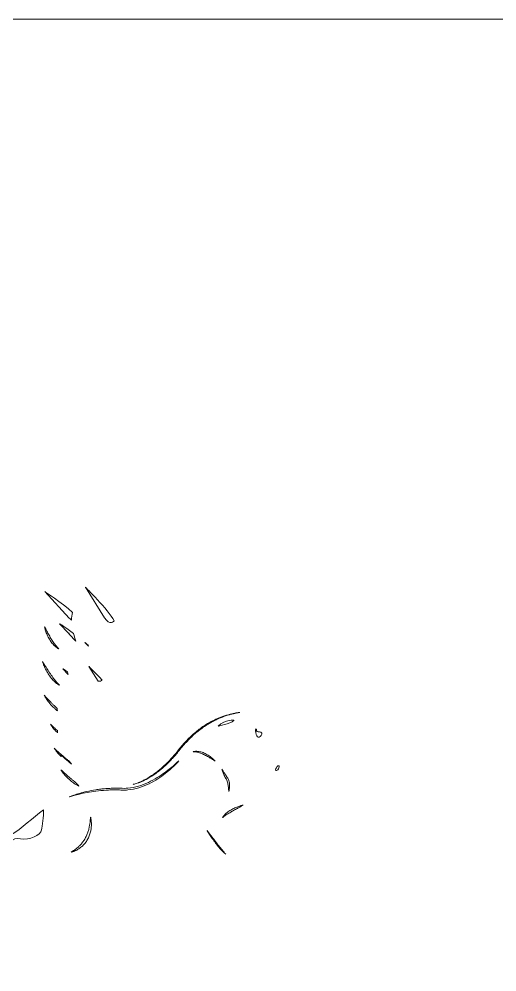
# Model space of a CAD drawing. Extents: x -2 to 9008, y -1000 to 0.
# Drawn here: x 1392.6 to 1642.9, y -499.2 to 0 of the extents above; entities that cross this region are included whole.
import ezdxf

# ---------------------------------------------------------------- set-up
doc = ezdxf.new("R2010")
doc.units = 0
doc.header["$MEASUREMENT"] = 0
doc.layers.add('Layer 1', color=7, linetype='Continuous')

# ---------------------------------------------------------------- blocks, each defined once
blk = doc.blocks.new('block 7')
at = {"layer": 'Layer 1', "lineweight": 0}
for points, knots in [([(1144.958164345699, 0), (1144.958164345699, 0), (1144.958164345699, -387.6699829101508), (1144.958164345699, -387.6699829101508), (1144.958164345699, -387.6699829101508), (1144.958164345699, -389.8999633789008), (1144.958164345699, -389.8999633789008), (1144.958164345699, -389.8999633789008), (1144.958164345699, -402.5799560546802), (1144.958164345699, -402.5799560546802), (1144.958164345699, -402.5799560546802), (1144.958164345699, -409.5499877929597), (1144.958164345699, -409.5499877929597), (1144.958164345699, -409.5499877929597), (1144.958164345699, -416.5599975585901), (1144.958164345699, -416.5599975585901), (1144.958164345699, -416.5599975585901), (1144.958164345699, -422.5199584960901), (1144.958164345699, -422.5199584960901), (1144.958164345699, -422.5199584960901), (1144.958164345699, -455.4899902343695), (1144.958164345699, -455.4899902343695), (1144.958164345699, -455.4899902343695), (1144.958164345699, -470.3200073242097), (1144.958164345699, -470.3200073242097), (1144.958164345699, -470.3200073242097), (1144.958164345699, -475.2000122070312), (1144.958164345699, -475.2000122070312), (1144.678196083978, -475.5700073242097), (1144.208164345699, -475.8800048828107), (1143.438205849608, -475.8800048828107), (1142.388157021478, -475.8800048828107), (1143.608188759757, -476.4500122070312), (1144.958164345699, -476.6699829101508), (1144.958164345699, -476.6699829101508), (1144.958164345699, -485.1599731445312), (1144.958164345699, -485.1599731445312), (1144.958164345699, -485.1599731445312), (1144.958164345699, -492.2399902343695), (1144.958164345699, -492.2399902343695), (1144.958164345699, -492.2399902343695), (1144.958164345699, -500.3099975585901), (1144.958164345699, -500.3099975585901), (1144.958164345699, -500.3099975585901), (1144.958164345699, -518.7000122070312), (1144.958164345699, -518.7000122070312), (1144.958164345699, -518.7000122070312), (1144.958164345699, -531.8200073242097), (1144.958164345699, -531.8200073242097), (1144.958164345699, -531.8200073242097), (1144.958164345699, -558.9099731445312), (1144.958164345699, -558.9099731445312), (1144.958164345699, -558.9099731445312), (1144.958164345699, -597.9199829101508), (1144.958164345699, -597.9199829101508), (1144.958164345699, -597.9199829101508), (1144.958164345699, -624.2699584960901), (1144.958164345699, -624.2699584960901), (1144.958164345699, -624.2699584960901), (1144.958164345699, -625.8499755859302), (1144.958164345699, -625.8499755859302), (1144.958164345699, -625.8499755859302), (1144.958164345699, -634.75), (1144.958164345699, -634.75), (1144.958164345699, -634.75), (1144.958164345699, -703.4099731445312), (1144.958164345699, -703.4099731445312), (1144.958164345699, -703.4099731445312), (1144.958164345699, -1000), (1144.958164345699, -1000), (1144.958164345699, -1000), (2144.9581643457, -1000), (2144.9581643457, -1000), (2144.9581643457, -1000), (2144.9581643457, -576.6799926757812), (2144.9581643457, -576.6799926757812), (2144.9581643457, -576.6799926757812), (2144.9581643457, 0), (2144.9581643457, 0), (2144.9581643457, 0), (1144.958164345699, 0), (1144.958164345699, 0)], [0, 0, 0, 0, 1, 1, 1, 2, 2, 2, 3, 3, 3, 4, 4, 4, 5, 5, 5, 6, 6, 6, 7, 7, 7, 8, 8, 8, 9, 9, 9, 10, 10, 10, 11, 11, 11, 12, 12, 12, 13, 13, 13, 14, 14, 14, 15, 15, 15, 16, 16, 16, 17, 17, 17, 18, 18, 18, 19, 19, 19, 20, 20, 20, 21, 21, 21, 22, 22, 22, 23, 23, 23, 24, 24, 24, 25, 25, 25, 26, 26, 26, 27, 27, 27, 27]), ([(1427.368137490228, -297.6799926757812), (1427.368137490228, -297.6799926757812), (1439.218174111327, -309.2099609375), (1442.488193642577, -315.3299560546802), (1442.488193642577, -315.3299560546802), (1440.148166787108, -317.9899902343695), (1437.378147255858, -313.6599731445312), (1437.378147255858, -313.6599731445312), (1427.368137490228, -297.6799926757812), (1427.368137490228, -297.6799926757812)], [0, 0, 0, 0, 1, 1, 1, 2, 2, 2, 3, 3, 3, 3]), ([(1420.148166787108, -314.8900146484302), (1419.758152138667, -314.6099853515607), (1419.348178994138, -314.25), (1418.908176552728, -313.7799682617097), (1418.908176552728, -313.7799682617097), (1406.118137490228, -299.9400024414008), (1406.118137490228, -299.9400024414008), (1406.118137490228, -299.9400024414008), (1414.838169228518, -305.7199707031195), (1420.598178994138, -310.8099975585901), (1420.268161904298, -312.1799926757812), (1420.138157021478, -313.5299682617097), (1420.148166787108, -314.8900146484302)], [0, 0, 0, 0, 1, 1, 1, 2, 2, 2, 3, 3, 3, 4, 4, 4, 4]), ([(1411.388157021478, -327.5499877929597), (1411.628147255858, -327.8299560546802), (1411.838169228518, -328.1199951171802), (1412.038181435548, -328.3699951171802), (1412.258152138667, -328.6099853515607), (1412.448154580077, -328.8399658203107), (1412.618137490228, -329.0499877929597), (1412.778171669917, -329.2600097656195), (1412.958164345699, -329.3999633789008), (1413.098178994138, -329.5399780273401), (1413.368137490228, -329.8099975585901), (1413.518161904298, -329.97998046875), (1413.518161904298, -329.97998046875), (1413.518161904298, -329.97998046875), (1413.318149697268, -329.8800048828107), (1412.988193642577, -329.6799926757812), (1412.818149697268, -329.5799560546802), (1412.598178994138, -329.4699707031195), (1412.388157021478, -329.2999877929597), (1412.168186318358, -329.1400146484302), (1411.918186318358, -328.9599609375), (1411.658176552728, -328.7399902343695), (1411.158176552728, -328.2999877929597), (1410.598178994138, -327.7399902343695), (1410.068149697268, -327.0899658203107), (1409.808139931638, -326.7600097656195), (1409.538181435548, -326.4199829101508), (1409.278171669917, -326.0599975585901), (1409.048191201167, -325.6900024414008), (1408.788181435548, -325.3200073242097), (1408.558139931638, -324.9400024414008), (1408.108188759768, -324.1699829101508), (1407.688144814449, -323.3900146484302), (1407.348178994138, -322.6199951171802), (1407.008152138667, -321.8599853515607), (1406.738193642577, -321.1300048828107), (1406.528171669917, -320.5), (1406.318149697268, -319.8699951171802), (1406.188144814449, -319.3299560546802), (1406.088169228518, -318.9500122070312), (1405.998142373048, -318.5799560546802), (1405.968174111327, -318.3499755859302), (1405.968174111327, -318.3499755859302), (1405.968174111327, -318.3499755859302), (1406.378147255858, -319.1300048828107), (1407.008152138667, -320.2999877929597), (1407.318149697268, -320.8699951171802), (1407.688144814449, -321.5399780273401), (1408.078159462888, -322.2600097656195), (1408.278171669917, -322.6199951171802), (1408.478183876949, -322.97998046875), (1408.688144814449, -323.3499755859302), (1408.888157021478, -323.72998046875), (1409.128147255858, -324.0999755859302), (1409.348178994138, -324.4699707031195), (1409.778171669917, -325.2199707031195), (1410.258152138667, -325.9299926757812), (1410.708164345699, -326.5999755859302), (1410.948154580077, -326.9299926757812), (1411.178135048827, -327.25), (1411.388157021478, -327.5499877929597)], [0, 0, 0, 0, 1, 1, 1, 2, 2, 2, 3, 3, 3, 4, 4, 4, 5, 5, 5, 6, 6, 6, 7, 7, 7, 8, 8, 8, 9, 9, 9, 10, 10, 10, 11, 11, 11, 12, 12, 12, 13, 13, 13, 14, 14, 14, 15, 15, 15, 16, 16, 16, 17, 17, 17, 18, 18, 18, 19, 19, 19, 20, 20, 20, 20]), ([(1413.888157021478, -316.75), (1413.888157021478, -316.75), (1417.278171669917, -318.9899902343695), (1421.218174111327, -321.9199829101508), (1421.558139931638, -323.22998046875), (1421.948154580077, -324.5499877929597), (1422.348178994138, -325.8999633789008), (1422.348178994138, -325.8999633789008), (1418.908176552728, -322.1799926757812), (1418.908176552728, -322.1799926757812), (1418.848178994138, -322.0199584960901), (1418.798191201167, -321.8599853515607), (1418.748142373048, -321.7000122070312), (1418.708164345699, -321.7600097656195), (1418.678135048827, -321.8299560546802), (1418.648166787108, -321.8999633789008), (1418.648166787108, -321.8999633789008), (1413.888157021478, -316.75), (1413.888157021478, -316.75)], [0, 0, 0, 0, 1, 1, 1, 2, 2, 2, 3, 3, 3, 4, 4, 4, 5, 5, 5, 6, 6, 6, 6]), ([(1428.528171669917, -327.7600097656195), (1428.608188759768, -327.8699951171802), (1428.678135048827, -327.9699707031195), (1428.748142373048, -328.0700073242097), (1428.958164345699, -328.3800048828107), (1429.078159462888, -328.5799560546802), (1429.078159462888, -328.5799560546802), (1429.078159462888, -328.5799560546802), (1428.908176552728, -328.4400024414008), (1428.608188759768, -328.1900024414008), (1428.468174111327, -328.0499877929597), (1428.268161904298, -327.9099731445312), (1428.098178994138, -327.7000122070312), (1427.908176552728, -327.5), (1427.698154580077, -327.2799682617097), (1427.478183876949, -327.0199584960901), (1427.368137490228, -326.8699951171802), (1427.248142373048, -326.7199707031195), (1427.138157021478, -326.5499877929597), (1427.618137490228, -326.9599609375), (1428.078159462888, -327.3599853515607), (1428.528171669917, -327.7600097656195)], [0, 0, 0, 0, 1, 1, 1, 2, 2, 2, 3, 3, 3, 4, 4, 4, 5, 5, 5, 6, 6, 6, 7, 7, 7, 7]), ([(1411.908176552728, -347.7199707031195), (1411.338169228518, -347.22998046875), (1410.708164345699, -346.6300048828107), (1410.088169228518, -345.9299926757812), (1409.478183876949, -345.22998046875), (1408.878147255858, -344.4400024414008), (1408.318149697268, -343.6199951171802), (1407.778171669917, -342.7899780273401), (1407.248142373048, -341.9599609375), (1406.828159462888, -341.1400146484302), (1406.388157021478, -340.3200073242097), (1406.018161904298, -339.5399780273401), (1405.728183876949, -338.8599853515607), (1405.438144814449, -338.1799926757812), (1405.238193642577, -337.5999755859302), (1405.088169228518, -337.1900024414008), (1404.948154580077, -336.7799682617097), (1404.888157021478, -336.5399780273401), (1404.888157021478, -336.5399780273401), (1404.888157021478, -336.5399780273401), (1405.408176552728, -337.3699951171802), (1406.198154580077, -338.6199951171802), (1406.578159462888, -339.2399902343695), (1407.038181435548, -339.9599609375), (1407.518161904298, -340.72998046875), (1407.768161904298, -341.1099853515607), (1408.028171669917, -341.5), (1408.278171669917, -341.8999633789008), (1408.528171669917, -342.3099975585901), (1408.808139931638, -342.7000122070312), (1409.078159462888, -343.0999755859302), (1409.608188759768, -343.9099731445312), (1410.188144814449, -344.6900024414008), (1410.718174111327, -345.4199829101508), (1410.998142373048, -345.7699584960901), (1411.268161904298, -346.1199951171802), (1411.518161904298, -346.4400024414008), (1411.788181435548, -346.75), (1412.038181435548, -347.0599975585901), (1412.268161904298, -347.3399658203107), (1412.518161904298, -347.5999755859302), (1412.748142373048, -347.8499755859302), (1412.938144814449, -348.0700073242097), (1413.128147255858, -348.2999877929597), (1413.328159462888, -348.4599609375), (1413.488193642577, -348.6099853515607), (1413.488193642577, -348.6099853515607), (1413.788181435548, -348.9099731445312), (1413.788181435548, -348.9099731445312), (1413.798191201167, -348.9400024414008), (1413.798191201167, -348.9699707031195), (1413.808139931638, -349), (1413.698154580077, -348.9400024414008), (1413.558139931638, -348.8599853515607), (1413.378147255858, -348.75), (1413.198154580077, -348.6400146484302), (1412.958164345699, -348.5100097656195), (1412.718174111327, -348.3299560546802), (1412.478183876949, -348.1499633789008), (1412.188144814449, -347.9500122070312), (1411.908176552728, -347.7199707031195)], [0, 0, 0, 0, 1, 1, 1, 2, 2, 2, 3, 3, 3, 4, 4, 4, 5, 5, 5, 6, 6, 6, 7, 7, 7, 8, 8, 8, 9, 9, 9, 10, 10, 10, 11, 11, 11, 12, 12, 12, 13, 13, 13, 14, 14, 14, 15, 15, 15, 16, 16, 16, 17, 17, 17, 18, 18, 18, 19, 19, 19, 20, 20, 20, 20]), ([(1436.088169228518, -346.2600097656195), (1435.698154580077, -346.6400146484302), (1435.028171669917, -347.0599975585901), (1434.078159462888, -346.9199829101508), (1434.078159462888, -346.9199829101508), (1429.178135048827, -339.1099853515607), (1429.178135048827, -339.1099853515607), (1429.178135048827, -339.1099853515607), (1432.488193642577, -342.3299560546802), (1436.088169228518, -346.2600097656195)], [0, 0, 0, 0, 1, 1, 1, 2, 2, 2, 3, 3, 3, 3]), ([(1418.428135048827, -343.3999633789008), (1418.428135048827, -343.3999633789008), (1415.578159462888, -340.3200073242097), (1415.578159462888, -340.3200073242097), (1415.688144814449, -340.3900146484302), (1416.608188759768, -341), (1417.988193642577, -341.9599609375), (1418.128147255858, -342.4299926757812), (1418.268161904298, -342.9099731445312), (1418.428135048827, -343.3999633789008)], [0, 0, 0, 0, 1, 1, 1, 2, 2, 2, 3, 3, 3, 3]), ([(1412.698154580077, -362.3599853515607), (1412.518161904298, -362.2199707031195), (1412.338169228518, -362.0799560546802), (1412.158176552728, -361.9299926757812), (1411.748142373048, -361.5999755859302), (1411.368137490228, -361.22998046875), (1410.968174111327, -360.8800048828107), (1410.208164345699, -360.1499633789008), (1409.468174111327, -359.3900146484302), (1408.828159462888, -358.6300048828107), (1408.188144814449, -357.8699951171802), (1407.628147255858, -357.1300048828107), (1407.178135048827, -356.47998046875), (1406.718174111327, -355.8299560546802), (1406.388157021478, -355.2600097656195), (1406.158176552728, -354.8599853515607), (1405.958164345699, -354.5299682617097), (1405.848178994138, -354.2999877929597), (1405.818149697268, -354.2399902343695), (1405.888157021478, -354.2999877929597), (1406.048191201167, -354.4899902343695), (1406.298191201167, -354.7600097656195), (1406.598178994138, -355.0999755859302), (1407.058139931638, -355.5700073242097), (1407.588169228518, -356.1499633789008), (1408.128147255858, -356.7199707031195), (1408.748142373048, -357.3900146484302), (1409.428135048827, -358.0799560546802), (1409.758152138667, -358.4400024414008), (1410.138157021478, -358.7799682617097), (1410.488193642577, -359.1499633789008), (1410.848178994138, -359.5), (1411.218174111327, -359.8599853515607), (1411.598178994138, -360.2099609375), (1411.948154580077, -360.5299682617097), (1412.278171669917, -360.8599853515607), (1412.628147255858, -361.1599731445312), (1412.638157021478, -361.5700073242097), (1412.668186318358, -361.9699707031195), (1412.698154580077, -362.3599853515607)], [0, 0, 0, 0, 1, 1, 1, 2, 2, 2, 3, 3, 3, 4, 4, 4, 5, 5, 5, 6, 6, 6, 7, 7, 7, 8, 8, 8, 9, 9, 9, 10, 10, 10, 11, 11, 11, 12, 12, 12, 13, 13, 13, 13]), ([(1504.078159462888, -364.0999755859302), (1503.518161904298, -364.22998046875), (1502.928135048827, -364.3999633789008), (1502.298191201167, -364.5899658203107), (1501.038181435548, -364.9699707031195), (1499.638157021478, -365.4699707031195), (1498.138157021478, -366.0799560546802), (1497.378147255858, -366.3699951171802), (1496.618137490228, -366.75), (1495.828159462888, -367.0999755859302), (1495.038181435548, -367.47998046875), (1494.248142373048, -367.9099731445312), (1493.418186318358, -368.3399658203107), (1492.628147255858, -368.8099975585901), (1491.798191201167, -369.2799682617097), (1490.968174111327, -369.7999877929597), (1490.168186318358, -370.3499755859302), (1489.318149697268, -370.8699951171802), (1488.498142373048, -371.4699707031195), (1487.698154580077, -372.0899658203107), (1486.858188759768, -372.6699829101508), (1486.058139931638, -373.3399658203107), (1485.268161904298, -374.0199584960901), (1484.438144814449, -374.6699829101508), (1483.668186318358, -375.3999633789008), (1482.908176552728, -376.1400146484302), (1482.108188759768, -376.8599853515607), (1481.358188759768, -377.6300048828107), (1480.628147255858, -378.4199829101508), (1479.898166787108, -379.2099609375), (1479.158176552728, -380), (1477.778171669917, -381.6599731445312), (1476.388157021478, -383.3299560546802), (1475.028171669917, -384.9599609375), (1474.368137490228, -385.7999877929597), (1473.628147255858, -386.5700073242097), (1472.928135048827, -387.3499755859302), (1472.578159462888, -387.72998046875), (1472.228183876949, -388.1300048828107), (1471.868137490228, -388.5), (1471.868137490228, -388.5), (1470.778171669917, -389.5899658203107), (1470.778171669917, -389.5899658203107), (1470.418186318358, -389.9400024414008), (1470.058139931638, -390.2999877929597), (1469.708164345699, -390.6499633789008), (1469.328159462888, -390.9899902343695), (1468.958164345699, -391.3200073242097), (1468.598178994138, -391.6499633789008), (1468.228183876949, -391.9699707031195), (1467.868137490228, -392.2999877929597), (1467.508152138667, -392.6099853515607), (1467.138157021478, -392.9199829101508), (1466.768161904298, -393.2099609375), (1466.408176552728, -393.5100097656195), (1466.048191201167, -393.7999877929597), (1465.688144814449, -394.0899658203107), (1465.328159462888, -394.3699951171802), (1464.968174111327, -394.6400146484302), (1464.608188759768, -394.8999633789008), (1464.248142373048, -395.1599731445312), (1463.548191201167, -395.6900024414008), (1462.838169228518, -396.1599731445312), (1462.148166787108, -396.5999755859302), (1460.788181435548, -397.4899902343695), (1459.468174111327, -398.2000122070312), (1458.288181435548, -398.7899780273401), (1457.698154580077, -399.0899658203107), (1457.128147255858, -399.3299560546802), (1456.608188759768, -399.5700073242097), (1456.068149697268, -399.7799682617097), (1455.588169228518, -399.97998046875), (1455.138157021478, -400.1400146484302), (1454.248142373048, -400.4599609375), (1453.528171669917, -400.6699829101508), (1453.038181435548, -400.7899780273401), (1452.728183876949, -400.8599853515607), (1452.508152138667, -400.9099731445312), (1452.388157021478, -400.9299926757812), (1452.508152138667, -400.8999633789008), (1452.718174111327, -400.8499755859302), (1453.028171669917, -400.7699584960901), (1453.518161904298, -400.6400146484302), (1454.228183876949, -400.3999633789008), (1455.108188759768, -400.0700073242097), (1455.558139931638, -399.8999633789008), (1456.028171669917, -399.6799926757812), (1456.558139931638, -399.4599609375), (1457.068149697268, -399.2000122070312), (1457.628147255858, -398.9500122070312), (1458.208164345699, -398.6400146484302), (1459.368137490228, -398.0199584960901), (1460.668186318358, -397.2799682617097), (1462.008152138667, -396.3699951171802), (1462.678135048827, -395.9299926757812), (1463.378147255858, -395.4500122070312), (1464.068149697268, -394.9199829101508), (1464.418186318358, -394.6499633789008), (1464.768161904298, -394.3900146484302), (1465.138157021478, -394.1199951171802), (1465.478183876949, -393.8299560546802), (1465.828159462888, -393.5399780273401), (1466.188144814449, -393.2399902343695), (1466.548191201167, -392.9400024414008), (1466.908176552728, -392.6400146484302), (1467.268161904298, -392.3399658203107), (1467.628147255858, -392.0100097656195), (1467.978183876949, -391.6900024414008), (1468.338169228518, -391.3599853515607), (1468.698154580077, -391.0299682617097), (1469.058139931638, -390.7000122070312), (1469.428135048827, -390.3599853515607), (1469.778171669917, -390.0100097656195), (1470.128147255858, -389.6499633789008), (1470.488193642577, -389.2899780273401), (1470.848178994138, -388.9400024414008), (1471.208164345699, -388.5700073242097), (1471.568149697268, -388.2099609375), (1471.918186318358, -387.8399658203107), (1472.258152138667, -387.4500122070312), (1472.608188759768, -387.0599975585901), (1473.308139931638, -386.2899780273401), (1474.028171669917, -385.5199584960901), (1474.688144814449, -384.6799926757812), (1476.048191201167, -383.0299682617097), (1477.428135048827, -381.3599853515607), (1478.808139931638, -379.6799926757812), (1479.548191201167, -378.8900146484302), (1480.298191201167, -378.0999755859302), (1481.038181435548, -377.3099975585901), (1481.798191201167, -376.5399780273401), (1482.598178994138, -375.8200073242097), (1483.368137490228, -375.0799560546802), (1484.158176552728, -374.3499755859302), (1484.998142373048, -373.6900024414008), (1485.788181435548, -373.0100097656195), (1486.598178994138, -372.3399658203107), (1487.458164345699, -371.75), (1488.268161904298, -371.1300048828107), (1489.088169228518, -370.5399780273401), (1489.948154580077, -370.0100097656195), (1490.768161904298, -369.4699707031195), (1491.608188759768, -368.9599609375), (1492.448154580077, -368.5), (1493.258152138667, -368.0299682617097), (1494.098178994138, -367.6199951171802), (1494.898166787108, -367.2000122070312), (1495.698154580077, -366.8299560546802), (1496.508152138667, -366.47998046875), (1497.268161904298, -366.1099853515607), (1498.038181435548, -365.8299560546802), (1499.548191201167, -365.2399902343695), (1500.968174111327, -364.7699584960901), (1502.248142373048, -364.4299926757812), (1502.888157021478, -364.25), (1503.488193642577, -364.0999755859302), (1504.048191201167, -363.97998046875), (1504.608188759768, -363.8499755859302), (1505.118137490228, -363.7399902343695), (1505.588169228518, -363.6599731445312), (1506.518161904298, -363.47998046875), (1507.258152138667, -363.3800048828107), (1507.758152138667, -363.3099975585901), (1507.968174111327, -363.2799682617097), (1508.138157021478, -363.2600097656195), (1508.268161904298, -363.25), (1508.138157021478, -363.2699584960901), (1507.968174111327, -363.2899780273401), (1507.758152138667, -363.3299560546802), (1507.258152138667, -363.4099731445312), (1506.528171669917, -363.5299682617097), (1505.598178994138, -363.7399902343695), (1505.138157021478, -363.8299560546802), (1504.628147255858, -363.9500122070312), (1504.078159462888, -364.0999755859302)], [0, 0, 0, 0, 1, 1, 1, 2, 2, 2, 3, 3, 3, 4, 4, 4, 5, 5, 5, 6, 6, 6, 7, 7, 7, 8, 8, 8, 9, 9, 9, 10, 10, 10, 11, 11, 11, 12, 12, 12, 13, 13, 13, 14, 14, 14, 15, 15, 15, 16, 16, 16, 17, 17, 17, 18, 18, 18, 19, 19, 19, 20, 20, 20, 21, 21, 21, 22, 22, 22, 23, 23, 23, 24, 24, 24, 25, 25, 25, 26, 26, 26, 27, 27, 27, 28, 28, 28, 29, 29, 29, 30, 30, 30, 31, 31, 31, 32, 32, 32, 33, 33, 33, 34, 34, 34, 35, 35, 35, 36, 36, 36, 37, 37, 37, 38, 38, 38, 39, 39, 39, 40, 40, 40, 41, 41, 41, 42, 42, 42, 43, 43, 43, 44, 44, 44, 45, 45, 45, 46, 46, 46, 47, 47, 47, 48, 48, 48, 49, 49, 49, 50, 50, 50, 51, 51, 51, 52, 52, 52, 53, 53, 53, 54, 54, 54, 55, 55, 55, 56, 56, 56, 57, 57, 57, 58, 58, 58, 58]), ([(1496.878147255858, -370.4400024414008), (1500.868137490228, -366.7099609375), (1505.528171669917, -367.1300048828107), (1505.138157021478, -367.4500122070312), (1502.998142373048, -369.2600097656195), (1496.878147255858, -370.4400024414008), (1496.878147255858, -370.4400024414008)], [0, 0, 0, 0, 1, 1, 1, 2, 2, 2, 2]), ([(1412.758152138667, -372.7799682617097), (1412.748142373048, -373.1599731445312), (1412.748142373048, -373.5199584960901), (1412.748142373048, -373.8699951171802), (1412.588169228518, -373.72998046875), (1412.438144814449, -373.5799560546802), (1412.288181435548, -373.4400024414008), (1411.608188759768, -372.7699584960901), (1411.008152138667, -372.1099853515607), (1410.528171669917, -371.5199584960901), (1410.048191201167, -370.9299926757812), (1409.688144814449, -370.3900146484302), (1409.448154580077, -370.0199584960901), (1409.238193642577, -369.7000122070312), (1409.128147255858, -369.47998046875), (1409.108188759768, -369.4299926757812), (1409.108188759768, -369.4299926757812), (1409.588169228518, -369.9099731445312), (1409.588169228518, -369.9099731445312), (1409.888157021478, -370.22998046875), (1410.358188759768, -370.6499633789008), (1410.908176552728, -371.1599731445312), (1411.448154580077, -371.6400146484302), (1412.078159462888, -372.1900024414008), (1412.758152138667, -372.7799682617097)], [0, 0, 0, 0, 1, 1, 1, 2, 2, 2, 3, 3, 3, 4, 4, 4, 5, 5, 5, 6, 6, 6, 7, 7, 7, 8, 8, 8, 8]), ([(1516.698154580077, -371.8299560546802), (1517.328159462888, -371.7899780273401), (1516.738193642577, -372.7999877929597), (1517.298191201167, -373.2000122070312), (1517.858188759768, -373.5999755859302), (1519.088169228518, -373.0199584960901), (1519.778171669917, -374.1300048828107), (1520.158176552728, -374.75), (1518.958164345699, -375.9500122070312), (1518.348178994138, -376.1499633789008), (1517.738193642577, -376.3499755859302), (1517.218174111327, -376.0100097656195), (1516.868137490228, -374.7699584960901), (1516.508152138667, -373.5199584960901), (1516.068149697268, -371.8699951171802), (1516.698154580077, -371.8299560546802)], [0, 0, 0, 0, 1, 1, 1, 2, 2, 2, 3, 3, 3, 4, 4, 4, 5, 5, 5, 5]), ([(1414.778171669917, -386.4699707031195), (1414.608188759768, -386.3200073242097), (1414.438144814449, -386.1599731445312), (1414.278171669917, -386), (1413.598178994138, -385.3299560546802), (1412.998142373048, -384.6699829101508), (1412.518161904298, -384.0799560546802), (1412.038181435548, -383.4899902343695), (1411.678135048827, -382.9500122070312), (1411.438144814449, -382.5799560546802), (1411.228183876949, -382.2600097656195), (1411.118137490228, -382.0399780273401), (1411.098178994138, -381.9899902343695), (1411.098178994138, -381.9899902343695), (1411.578159462888, -382.4699707031195), (1411.578159462888, -382.4699707031195), (1411.878147255858, -382.7899780273401), (1412.358188759768, -383.2099609375), (1412.898166787108, -383.7199707031195), (1413.458164345699, -384.2199707031195), (1414.118137490228, -384.7899780273401), (1414.818149697268, -385.3999633789008), (1415.538181435548, -386), (1416.298191201167, -386.6400146484302), (1417.088169228518, -387.25), (1417.478183876949, -387.5599975585901), (1417.858188759768, -387.8800048828107), (1418.258152138667, -388.1699829101508), (1418.438144814449, -388.2999877929597), (1418.608188759768, -388.4400024414008), (1418.778171669917, -388.5700073242097), (1419.218174111327, -389.1400146484302), (1419.668186318358, -389.72998046875), (1420.138157021478, -390.3699951171802), (1420.138157021478, -390.3699951171802), (1417.568149697268, -388.3800048828107), (1414.518161904298, -385.22998046875), (1414.598178994138, -385.6499633789008), (1414.688144814449, -386.0700073242097), (1414.778171669917, -386.4699707031195)], [0, 0, 0, 0, 1, 1, 1, 2, 2, 2, 3, 3, 3, 4, 4, 4, 5, 5, 5, 6, 6, 6, 7, 7, 7, 8, 8, 8, 9, 9, 9, 10, 10, 10, 11, 11, 11, 12, 12, 12, 13, 13, 13, 13]), ([(1489.808139931638, -385.4899902343695), (1489.108188759768, -385.1300048828107), (1488.378147255858, -384.8399658203107), (1487.698154580077, -384.5799560546802), (1487.348178994138, -384.4599609375), (1487.008152138667, -384.3499755859302), (1486.688144814449, -384.25), (1486.358188759768, -384.1799926757812), (1486.048191201167, -384.0999755859302), (1485.768161904298, -384.0199584960901), (1485.478183876949, -383.9899902343695), (1485.208164345699, -383.9400024414008), (1484.968174111327, -383.8999633789008), (1484.728183876949, -383.8399658203107), (1484.518161904298, -383.8699951171802), (1484.338169228518, -383.8499755859302), (1483.988193642577, -383.8399658203107), (1483.788181435548, -383.8200073242097), (1483.788181435548, -383.8200073242097), (1483.788181435548, -383.8200073242097), (1483.978183876949, -383.7699584960901), (1484.328159462888, -383.7000122070312), (1484.508152138667, -383.6799926757812), (1484.728183876949, -383.6099853515607), (1484.968174111327, -383.6199951171802), (1485.218174111327, -383.5999755859302), (1485.508152138667, -383.5899658203107), (1485.818149697268, -383.5899658203107), (1486.118137490228, -383.6199951171802), (1486.458164345699, -383.6499633789008), (1486.808139931638, -383.7000122070312), (1487.158176552728, -383.7600097656195), (1487.518161904298, -383.8499755859302), (1487.898166787108, -383.9400024414008), (1488.258152138667, -384.0599975585901), (1488.648166787108, -384.1699829101508), (1489.028171669917, -384.3200073242097), (1489.388157021478, -384.47998046875), (1489.778171669917, -384.6199951171802), (1490.148166787108, -384.8099975585901), (1490.878147255858, -385.1799926757812), (1491.588169228518, -385.5799560546802), (1492.218174111327, -386.0199584960901), (1492.848178994138, -386.4400024414008), (1493.408176552728, -386.8800048828107), (1493.868137490228, -387.2799682617097), (1494.328159462888, -387.6799926757812), (1494.688144814449, -388.0399780273401), (1494.928135048827, -388.2899780273401), (1495.178135048827, -388.5499877929597), (1495.308139931638, -388.7099609375), (1495.308139931638, -388.7099609375), (1495.308139931638, -388.7099609375), (1495.138157021478, -388.5999755859302), (1494.838169228518, -388.4099731445312), (1494.548191201167, -388.2099609375), (1494.118137490228, -387.9500122070312), (1493.608188759768, -387.6300048828107), (1493.098178994138, -387.3200073242097), (1492.508152138667, -386.9500122070312), (1491.858188759768, -386.5799560546802), (1491.218174111327, -386.2099609375), (1490.518161904298, -385.8299560546802), (1489.808139931638, -385.4899902343695)], [0, 0, 0, 0, 1, 1, 1, 2, 2, 2, 3, 3, 3, 4, 4, 4, 5, 5, 5, 6, 6, 6, 7, 7, 7, 8, 8, 8, 9, 9, 9, 10, 10, 10, 11, 11, 11, 12, 12, 12, 13, 13, 13, 14, 14, 14, 15, 15, 15, 16, 16, 16, 17, 17, 17, 18, 18, 18, 19, 19, 19, 20, 20, 20, 21, 21, 21, 21]), ([(1428.168186318358, -404.6599731445312), (1429.598178994138, -404.3399658203107), (1431.168186318358, -404.0399780273401), (1432.828159462888, -403.7699584960901), (1433.658176552728, -403.6300048828107), (1434.518161904298, -403.5399780273401), (1435.398166787108, -403.4099731445312), (1436.268161904298, -403.2899780273401), (1437.178135048827, -403.2399902343695), (1438.088169228518, -403.1400146484302), (1439.008152138667, -403.0899658203107), (1439.938144814449, -403.0399780273401), (1440.888157021478, -402.97998046875), (1441.838169228518, -402.9699707031195), (1442.798191201167, -402.9500122070312), (1443.768161904298, -402.9299926757812), (1444.728183876949, -402.9599609375), (1445.698154580077, -402.97998046875), (1446.678135048827, -403), (1446.678135048827, -403), (1448.108188759768, -403.0199584960901), (1448.108188759768, -403.0199584960901), (1448.578159462888, -402.9899902343695), (1449.058139931638, -402.9699707031195), (1449.538181435548, -402.9400024414008), (1453.358188759768, -402.6599731445312), (1457.078159462888, -401.4299926757812), (1460.348178994138, -399.8800048828107), (1463.618137490228, -398.3299560546802), (1466.518161904298, -396.5299682617097), (1468.868137490228, -394.8099975585901), (1471.228183876949, -393.0999755859302), (1473.108188759768, -391.5499877929597), (1474.378147255858, -390.4099731445312), (1475.488193642577, -389.4199829101508), (1476.158176552728, -388.7699584960901), (1476.308139931638, -388.6199951171802), (1476.178135048827, -388.7799682617097), (1475.568149697268, -389.4899902343695), (1474.508152138667, -390.5499877929597), (1473.288181435548, -391.7399902343695), (1471.518161904298, -393.4400024414008), (1469.188144814449, -395.2399902343695), (1466.868137490228, -397.0299682617097), (1464.028171669917, -399.0100097656195), (1460.698154580077, -400.6199951171802), (1457.388157021478, -402.2399902343695), (1453.588169228518, -403.5399780273401), (1449.608188759768, -403.8800048828107), (1449.118137490228, -403.9199829101508), (1448.618137490228, -403.9199829101508), (1448.118137490228, -403.9500122070312), (1447.628147255858, -403.9500122070312), (1447.128147255858, -403.9299926757812), (1446.628147255858, -403.9199829101508), (1445.668186318358, -403.8800048828107), (1444.698154580077, -403.8499755859302), (1443.738193642577, -403.8200073242097), (1442.788181435548, -403.8200073242097), (1441.848178994138, -403.8299560546802), (1440.918186318358, -403.8299560546802), (1439.978183876949, -403.8800048828107), (1439.058139931638, -403.9199829101508), (1438.148166787108, -403.9599609375), (1436.338169228518, -404.0999755859302), (1434.578159462888, -404.25), (1432.928135048827, -404.4599609375), (1431.268161904298, -404.6699829101508), (1429.708164345699, -404.9099731445312), (1428.278171669917, -405.1900024414008), (1426.848178994138, -405.4599609375), (1425.538181435548, -405.72998046875), (1424.378147255858, -406), (1423.218174111327, -406.2600097656195), (1422.218174111327, -406.5299682617097), (1421.398166787108, -406.7600097656195), (1419.758152138667, -407.2099609375), (1418.838169228518, -407.5299682617097), (1418.838169228518, -407.5299682617097), (1418.838169228518, -407.5299682617097), (1419.728183876949, -407.1400146484302), (1421.348178994138, -406.5799560546802), (1422.968174111327, -406.0399780273401), (1425.298191201167, -405.2999877929597), (1428.168186318358, -404.6599731445312)], [0, 0, 0, 0, 1, 1, 1, 2, 2, 2, 3, 3, 3, 4, 4, 4, 5, 5, 5, 6, 6, 6, 7, 7, 7, 8, 8, 8, 9, 9, 9, 10, 10, 10, 11, 11, 11, 12, 12, 12, 13, 13, 13, 14, 14, 14, 15, 15, 15, 16, 16, 16, 17, 17, 17, 18, 18, 18, 19, 19, 19, 20, 20, 20, 21, 21, 21, 22, 22, 22, 23, 23, 23, 24, 24, 24, 25, 25, 25, 26, 26, 26, 27, 27, 27, 28, 28, 28, 28]), ([(1420.128147255858, -398.2199707031195), (1420.488193642577, -398.5100097656195), (1420.838169228518, -398.8099975585901), (1421.188144814449, -399.0999755859302), (1421.548191201167, -399.3800048828107), (1421.898166787108, -399.6499633789008), (1422.228183876949, -399.9199829101508), (1422.238193642577, -399.9299926757812), (1422.248142373048, -399.9299926757812), (1422.248142373048, -399.9400024414008), (1422.818149697268, -400.5799560546802), (1423.408176552728, -401.2099609375), (1424.018161904298, -401.8399658203107), (1423.968174111327, -401.8200073242097), (1423.918186318358, -401.7999877929597), (1423.868137490228, -401.7799682617097), (1423.228183876949, -401.4699707031195), (1422.508152138667, -401.0700073242097), (1421.758152138667, -400.5799560546802), (1421.018161904298, -400.0999755859302), (1420.268161904298, -399.5199584960901), (1419.538181435548, -398.9199829101508), (1418.828159462888, -398.2999877929597), (1418.128147255858, -397.6699829101508), (1417.518161904298, -397.0299682617097), (1416.898166787108, -396.3999633789008), (1416.368137490228, -395.7799682617097), (1415.918186318358, -395.22998046875), (1415.468174111327, -394.6900024414008), (1415.138157021478, -394.2000122070312), (1414.898166787108, -393.8699951171802), (1414.658176552728, -393.5299682617097), (1414.538181435548, -393.3200073242097), (1414.538181435548, -393.3200073242097), (1414.538181435548, -393.3200073242097), (1415.248142373048, -393.9400024414008), (1416.298191201167, -394.8699951171802), (1417.348178994138, -395.7899780273401), (1418.718174111327, -397.0299682617097), (1420.128147255858, -398.2199707031195)], [0, 0, 0, 0, 1, 1, 1, 2, 2, 2, 3, 3, 3, 4, 4, 4, 5, 5, 5, 6, 6, 6, 7, 7, 7, 8, 8, 8, 9, 9, 9, 10, 10, 10, 11, 11, 11, 12, 12, 12, 13, 13, 13, 13]), ([(1502.848178994138, -402.7799682617097), (1502.748142373048, -403.9699707031195), (1502.508152138667, -404.7399902343695), (1502.508152138667, -404.7399902343695), (1502.508152138667, -404.7399902343695), (1502.428135048827, -403.9599609375), (1502.308139931638, -402.7799682617097), (1502.238193642577, -402.2000122070312), (1502.168186318358, -401.5199584960901), (1502.048191201167, -400.8200073242097), (1501.998142373048, -400.4599609375), (1501.908176552728, -400.0999755859302), (1501.828159462888, -399.75), (1501.738193642577, -399.4099731445312), (1501.618137490228, -399.0199584960901), (1501.478183876949, -398.75), (1501.438144814449, -398.6099853515607), (1501.318149697268, -398.4299926757812), (1501.218174111327, -398.2699584960901), (1501.158176552728, -398.1599731445312), (1500.998142373048, -397.9500122070312), (1500.898166787108, -397.7999877929597), (1500.678135048827, -397.4599609375), (1500.488193642577, -397.1199951171802), (1500.318149697268, -396.7899780273401), (1499.968174111327, -396.1199951171802), (1499.688144814449, -395.47998046875), (1499.478183876949, -394.9199829101508), (1499.048191201167, -393.7999877929597), (1498.898166787108, -393.0100097656195), (1498.898166787108, -393.0100097656195), (1498.898166787108, -393.0100097656195), (1499.338169228518, -393.6799926757812), (1499.958164345699, -394.6799926757812), (1500.278171669917, -395.1699829101508), (1500.638157021478, -395.75), (1501.028171669917, -396.3699951171802), (1501.228183876949, -396.6699829101508), (1501.448154580077, -396.9699707031195), (1501.658176552728, -397.2799682617097), (1501.768161904298, -397.4500122070312), (1501.858188759768, -397.5499877929597), (1502.008152138667, -397.7699584960901), (1502.108188759768, -397.9400024414008), (1502.218174111327, -398.0899658203107), (1502.318149697268, -398.3200073242097), (1502.528171669917, -398.75), (1502.618137490228, -399.1300048828107), (1502.718174111327, -399.5399780273401), (1502.808139931638, -399.9400024414008), (1502.838169228518, -400.3399658203107), (1502.878147255858, -400.7199707031195), (1502.938144814449, -401.47998046875), (1502.908176552728, -402.1799926757812), (1502.848178994138, -402.7799682617097)], [0, 0, 0, 0, 1, 1, 1, 2, 2, 2, 3, 3, 3, 4, 4, 4, 5, 5, 5, 6, 6, 6, 7, 7, 7, 8, 8, 8, 9, 9, 9, 10, 10, 10, 11, 11, 11, 12, 12, 12, 13, 13, 13, 14, 14, 14, 15, 15, 15, 16, 16, 16, 17, 17, 17, 18, 18, 18, 18]), ([(1527.128147255858, -392.5999755859302), (1527.368137490228, -392.3599853515607), (1527.568149697268, -392.0999755859302), (1527.698154580077, -391.8299560546802), (1527.738193642577, -391.75), (1527.758152138667, -391.6699829101508), (1527.768161904298, -391.5700073242097), (1528.078159462888, -391.2600097656195), (1528.408176552728, -391.1099853515607), (1528.628147255858, -391.22998046875), (1528.948154580077, -391.4099731445312), (1528.898166787108, -392.1199951171802), (1528.508152138667, -392.7999877929597), (1528.118137490228, -393.47998046875), (1527.548191201167, -393.8900146484302), (1527.228183876949, -393.7000122070312), (1526.978183876949, -393.5599975585901), (1526.948154580077, -393.1099853515607), (1527.128147255858, -392.5999755859302)], [0, 0, 0, 0, 1, 1, 1, 2, 2, 2, 3, 3, 3, 4, 4, 4, 5, 5, 5, 6, 6, 6, 6]), ([(1331.918186318358, -440.9099731445312), (1331.918186318358, -440.9099731445312), (1337.748142373048, -444.7999877929597), (1337.748142373048, -444.7999877929597), (1337.748142373048, -444.7999877929597), (1343.578159462888, -446.7399902343695), (1343.578159462888, -446.7399902343695), (1343.578159462888, -446.7399902343695), (1349.408176552728, -446.7399902343695), (1349.408176552728, -446.7399902343695), (1349.408176552728, -446.7399902343695), (1347.458164345699, -444.7999877929597), (1347.458164345699, -444.7999877929597), (1347.458164345699, -444.7999877929597), (1342.488193642577, -442.8599853515607), (1342.488193642577, -442.8599853515607), (1342.488193642577, -442.8599853515607), (1337.748142373048, -440.9099731445312), (1337.748142373048, -440.9099731445312), (1337.748142373048, -440.9099731445312), (1337.728183876949, -440.8900146484302), (1337.728183876949, -440.8900146484302), (1339.558139931638, -440.8599853515607), (1342.138157021478, -440.7899780273401), (1342.978183876949, -440.5799560546802), (1344.328159462888, -440.2699584960901), (1347.458164345699, -440.9099731445312), (1347.458164345699, -440.9099731445312), (1347.458164345699, -440.9099731445312), (1352.978183876949, -442.5399780273401), (1352.978183876949, -442.5399780273401), (1352.978183876949, -442.5399780273401), (1349.408176552728, -438.9699707031195), (1349.408176552728, -438.9699707031195), (1349.408176552728, -438.9699707031195), (1343.578159462888, -437.0299682617097), (1343.578159462888, -437.0299682617097), (1343.578159462888, -437.0299682617097), (1338.168186318358, -437.0199584960901), (1334.618137490228, -436.2099609375), (1334.618137490228, -436.2099609375), (1333.858188759768, -435.0799560546802), (1333.858188759768, -435.0799560546802), (1333.858188759768, -435.0799560546802), (1326.088169228518, -435.0100097656195), (1326.088169228518, -435.0100097656195), (1326.088169228518, -435.0100097656195), (1324.818149697268, -433.7899780273401), (1324.818149697268, -433.7899780273401), (1324.818149697268, -433.7899780273401), (1326.288181435548, -432.8699951171802), (1326.288181435548, -432.8699951171802), (1326.288181435548, -432.8699951171802), (1337.558139931638, -427.22998046875), (1337.558139931638, -427.22998046875), (1337.558139931638, -427.22998046875), (1340.338169228518, -427.22998046875), (1340.338169228518, -427.22998046875), (1340.338169228518, -427.22998046875), (1349.408176552728, -429.25), (1349.408176552728, -429.25), (1349.408176552728, -429.25), (1357.178135048827, -431.1900024414008), (1357.178135048827, -431.1900024414008), (1357.178135048827, -431.1900024414008), (1364.318149697268, -426.5700073242097), (1364.318149697268, -426.5700073242097), (1364.318149697268, -426.5700073242097), (1365.658176552728, -427.4699707031195), (1365.658176552728, -427.4699707031195), (1365.658176552728, -427.4699707031195), (1371.718174111327, -435.2399902343695), (1371.718174111327, -435.2399902343695), (1371.718174111327, -435.2399902343695), (1379.258152138667, -441.0700073242097), (1381.208164345699, -441.0700073242097), (1383.148166787108, -441.0700073242097), (1384.088169228518, -439.1300048828107), (1383.608188759768, -439.1300048828107), (1383.148166787108, -439.1300048828107), (1375.378147255858, -433.2999877929597), (1375.378147255858, -433.2999877929597), (1375.378147255858, -433.2999877929597), (1373.838169228518, -430.3900146484302), (1373.838169228518, -430.3900146484302), (1377.598178994138, -431.22998046875), (1382.348178994138, -430.8900146484302), (1388.158176552728, -427.5499877929597), (1394.238193642577, -424.0599975585901), (1399.788181435548, -418.2000122070312), (1405.498142373048, -414.2600097656195), (1405.508152138667, -417.7399902343695), (1404.718174111327, -422.8499755859302), (1404.418186318358, -424.7000122070312), (1403.938144814449, -427.6099853515607), (1398.108188759768, -430.2699584960901), (1393.418186318358, -429.4899902343695), (1388.728183876949, -428.7099609375), (1387.458164345699, -431.3200073242097), (1387.128147255858, -435.4400024414008), (1386.798191201167, -439.5599975585901), (1383.948154580077, -449.1699829101508), (1382.978183876949, -452.5199584960901), (1382.018161904298, -455.8599853515607), (1383.518161904298, -457.5399780273401), (1384.138157021478, -458.0299682617097), (1384.768161904298, -458.5199584960901), (1385.748142373048, -460.0799560546802), (1384.478183876949, -461.1499633789008), (1384.148166787108, -461.4299926757812), (1383.798191201167, -461.8200073242097), (1383.478183876949, -462.2799682617097), (1383.308139931638, -461.8699951171802), (1383.138157021478, -461.4599609375), (1382.998142373048, -461.0299682617097), (1382.998142373048, -461.0299682617097), (1382.038181435548, -459.3200073242097), (1382.038181435548, -459.3200073242097), (1382.038181435548, -459.3200073242097), (1379.768161904298, -456.5499877929597), (1379.768161904298, -456.5499877929597), (1379.768161904298, -456.5499877929597), (1377.178135048827, -452.6599731445312), (1377.178135048827, -452.6599731445312), (1377.178135048827, -452.6599731445312), (1371.418186318358, -452.6599731445312), (1371.418186318358, -452.6599731445312), (1371.418186318358, -452.6599731445312), (1363.038181435548, -461.1400146484302), (1363.038181435548, -461.1400146484302), (1363.038181435548, -461.1400146484302), (1354.558139931638, -458.3099975585901), (1354.558139931638, -458.3099975585901), (1354.558139931638, -458.3099975585901), (1349.738193642577, -460.5199584960901), (1349.738193642577, -460.5199584960901), (1349.738193642577, -460.5199584960901), (1337.588169228518, -461.1400146484302), (1337.588169228518, -461.1400146484302), (1337.588169228518, -461.1400146484302), (1334.888157021478, -459.1300048828107), (1334.888157021478, -459.1300048828107), (1334.888157021478, -459.1300048828107), (1335.798191201167, -458.1799926757812), (1335.798191201167, -458.1799926757812), (1335.798191201167, -458.1799926757812), (1343.578159462888, -458.3999633789008), (1343.578159462888, -458.3999633789008), (1343.578159462888, -458.3999633789008), (1348.538181435548, -456.4599609375), (1348.538181435548, -456.4599609375), (1348.538181435548, -456.4599609375), (1337.748142373048, -454.5100097656195), (1337.748142373048, -454.5100097656195), (1337.748142373048, -454.5100097656195), (1333.858188759768, -454.8699951171802), (1333.858188759768, -454.8699951171802), (1333.858188759768, -454.8699951171802), (1329.838169228518, -455.3800048828107), (1329.838169228518, -455.3800048828107), (1329.838169228518, -455.3800048828107), (1326.178135048827, -452.6599731445312), (1326.178135048827, -452.6599731445312), (1326.178135048827, -452.6599731445312), (1301.888157021478, -452.6599731445312), (1301.888157021478, -452.6599731445312), (1301.888157021478, -452.6599731445312), (1303.028171669917, -447.5299682617097), (1303.028171669917, -447.5299682617097), (1303.028171669917, -447.5299682617097), (1307.228183876949, -446.7399902343695), (1307.228183876949, -446.7399902343695), (1307.228183876949, -446.7399902343695), (1309.068149697268, -441.3499755859302), (1309.068149697268, -441.3499755859302), (1309.068149697268, -441.3499755859302), (1312.778171669917, -441.3499755859302), (1312.778171669917, -441.3499755859302), (1312.778171669917, -441.3499755859302), (1314.618137490228, -440.2000122070312), (1314.618137490228, -440.2000122070312), (1314.618137490228, -440.2000122070312), (1318.308139931638, -440.9099731445312), (1318.308139931638, -440.9099731445312), (1318.308139931638, -440.9099731445312), (1331.918186318358, -440.9099731445312), (1331.918186318358, -440.9099731445312)], [0, 0, 0, 0, 1, 1, 1, 2, 2, 2, 3, 3, 3, 4, 4, 4, 5, 5, 5, 6, 6, 6, 7, 7, 7, 8, 8, 8, 9, 9, 9, 10, 10, 10, 11, 11, 11, 12, 12, 12, 13, 13, 13, 14, 14, 14, 15, 15, 15, 16, 16, 16, 17, 17, 17, 18, 18, 18, 19, 19, 19, 20, 20, 20, 21, 21, 21, 22, 22, 22, 23, 23, 23, 24, 24, 24, 25, 25, 25, 26, 26, 26, 27, 27, 27, 28, 28, 28, 29, 29, 29, 30, 30, 30, 31, 31, 31, 32, 32, 32, 33, 33, 33, 34, 34, 34, 35, 35, 35, 36, 36, 36, 37, 37, 37, 38, 38, 38, 39, 39, 39, 40, 40, 40, 41, 41, 41, 42, 42, 42, 43, 43, 43, 44, 44, 44, 45, 45, 45, 46, 46, 46, 47, 47, 47, 48, 48, 48, 49, 49, 49, 50, 50, 50, 51, 51, 51, 52, 52, 52, 53, 53, 53, 54, 54, 54, 55, 55, 55, 56, 56, 56, 57, 57, 57, 58, 58, 58, 59, 59, 59, 60, 60, 60, 61, 61, 61, 62, 62, 62, 62]), ([(1502.998142373048, -414.7000122070312), (1503.338169228518, -414.4899902343695), (1503.678135048827, -414.2799682617097), (1504.028171669917, -414.0799560546802), (1504.738193642577, -413.6900024414008), (1505.458164345699, -413.3299560546802), (1506.148166787108, -413.0299682617097), (1506.838169228518, -412.72998046875), (1507.498142373048, -412.4899902343695), (1508.078159462888, -412.2999877929597), (1509.218174111327, -411.9199829101508), (1510.028171669917, -411.7799682617097), (1510.028171669917, -411.7799682617097), (1510.028171669917, -411.7799682617097), (1509.338169228518, -412.2099609375), (1508.298191201167, -412.7899780273401), (1507.778171669917, -413.0799560546802), (1507.168186318358, -413.4199829101508), (1506.518161904298, -413.7799682617097), (1505.868137490228, -414.1400146484302), (1505.168186318358, -414.5100097656195), (1504.488193642577, -414.9099731445312), (1503.798191201167, -415.2799682617097), (1503.128147255858, -415.6900024414008), (1502.488193642577, -416.0599975585901), (1502.178135048827, -416.25), (1501.878147255858, -416.4400024414008), (1501.588169228518, -416.6099853515607), (1501.308139931638, -416.7999877929597), (1501.038181435548, -416.9699707031195), (1500.798191201167, -417.1300048828107), (1500.548191201167, -417.2999877929597), (1500.338169228518, -417.4599609375), (1500.138157021478, -417.5999755859302), (1499.938144814449, -417.7399902343695), (1499.778171669917, -417.8699951171802), (1499.638157021478, -417.97998046875), (1499.358188759768, -418.2000122070312), (1499.198154580077, -418.3200073242097), (1499.198154580077, -418.3200073242097), (1499.198154580077, -418.3200073242097), (1499.308139931638, -418.1499633789008), (1499.498142373048, -417.8499755859302), (1499.598178994138, -417.7000122070312), (1499.718174111327, -417.5199584960901), (1499.888157021478, -417.3399658203107), (1500.048191201167, -417.1499633789008), (1500.228183876949, -416.9299926757812), (1500.448154580077, -416.7199707031195), (1500.878147255858, -416.2799682617097), (1501.418186318358, -415.8099975585901), (1502.028171669917, -415.3599853515607), (1502.338169228518, -415.1499633789008), (1502.648166787108, -414.8999633789008), (1502.998142373048, -414.7000122070312)], [0, 0, 0, 0, 1, 1, 1, 2, 2, 2, 3, 3, 3, 4, 4, 4, 5, 5, 5, 6, 6, 6, 7, 7, 7, 8, 8, 8, 9, 9, 9, 10, 10, 10, 11, 11, 11, 12, 12, 12, 13, 13, 13, 14, 14, 14, 15, 15, 15, 16, 16, 16, 17, 17, 17, 18, 18, 18, 18]), ([(1430.498142373048, -420.8800048828107), (1430.498142373048, -420.8800048828107), (1430.498142373048, -421.6599731445312), (1430.498142373048, -421.6599731445312), (1430.488193642577, -422.1900024414008), (1430.518161904298, -422.7899780273401), (1430.458164345699, -423.4099731445312), (1430.368137490228, -424.0199584960901), (1430.288181435548, -424.6799926757812), (1430.168186318358, -425.3499755859302), (1430.008152138667, -426.0100097656195), (1429.818149697268, -426.7000122070312), (1429.608188759768, -427.3900146484302), (1429.328159462888, -428.0599975585901), (1429.048191201167, -428.7399902343695), (1428.728183876949, -429.3999633789008), (1428.728183876949, -429.3999633789008), (1428.158176552728, -430.3499755859302), (1428.158176552728, -430.3499755859302), (1428.158176552728, -430.3499755859302), (1427.878147255858, -430.8200073242097), (1427.878147255858, -430.8200073242097), (1427.878147255858, -430.8200073242097), (1427.548191201167, -431.25), (1427.548191201167, -431.25), (1427.338169228518, -431.5499877929597), (1427.108188759768, -431.8299560546802), (1426.888157021478, -432.1099853515607), (1426.648166787108, -432.3599853515607), (1426.408176552728, -432.6199951171802), (1426.168186318358, -432.8599853515607), (1425.718174111327, -433.3800048828107), (1425.158176552728, -433.7600097656195), (1424.688144814449, -434.1699829101508), (1424.168186318358, -434.5299682617097), (1423.698154580077, -434.8800048828107), (1423.208164345699, -435.1300048828107), (1422.738193642577, -435.4199829101508), (1422.288181435548, -435.6199951171802), (1421.878147255858, -435.7899780273401), (1421.478183876949, -435.9699707031195), (1421.108188759768, -436.0899658203107), (1420.818149697268, -436.1900024414008), (1420.208164345699, -436.3699951171802), (1419.858188759768, -436.4199829101508), (1419.858188759768, -436.4199829101508), (1419.858188759768, -436.4199829101508), (1420.178135048827, -436.2600097656195), (1420.698154580077, -435.9400024414008), (1421.228183876949, -435.6099853515607), (1421.958164345699, -435.1400146484302), (1422.768161904298, -434.47998046875), (1423.178135048827, -434.1699829101508), (1423.568149697268, -433.7699584960901), (1424.018161904298, -433.3900146484302), (1424.418186318358, -432.9500122070312), (1424.888157021478, -432.5399780273401), (1425.278171669917, -432.0399780273401), (1425.478183876949, -431.7999877929597), (1425.688144814449, -431.5499877929597), (1425.898166787108, -431.2999877929597), (1426.078159462888, -431.0199584960901), (1426.268161904298, -430.75), (1426.468174111327, -430.47998046875), (1426.468174111327, -430.47998046875), (1426.758152138667, -430.0799560546802), (1426.758152138667, -430.0799560546802), (1426.758152138667, -430.0799560546802), (1427.008152138667, -429.6400146484302), (1427.008152138667, -429.6400146484302), (1427.008152138667, -429.6400146484302), (1427.508152138667, -428.7600097656195), (1427.508152138667, -428.7600097656195), (1427.808139931638, -428.1599731445312), (1428.088169228518, -427.5299682617097), (1428.358188759768, -426.9199829101508), (1428.548191201167, -426.2799682617097), (1428.798191201167, -425.6699829101508), (1428.988193642577, -425.0599975585901), (1429.128147255858, -424.4299926757812), (1429.288181435548, -423.8299560546802), (1429.438144814449, -423.2600097656195), (1429.548191201167, -422.6699829101508), (1429.618137490228, -422.1099853515607), (1429.708164345699, -421.5999755859302), (1429.798191201167, -421.0799560546802), (1429.888157021478, -420.6099853515607), (1429.898166787108, -420.1799926757812), (1429.938144814449, -419.75), (1429.978183876949, -419.3800048828107), (1430.008152138667, -419.0700073242097), (1430.068149697268, -418.4599609375), (1430.118137490228, -418.0999755859302), (1430.118137490228, -418.0999755859302), (1430.118137490228, -418.0999755859302), (1430.188144814449, -418.4500122070312), (1430.278171669917, -419.0700073242097), (1430.318149697268, -419.3800048828107), (1430.368137490228, -419.75), (1430.428135048827, -420.1900024414008), (1430.448154580077, -420.3999633789008), (1430.498142373048, -420.6400146484302), (1430.498142373048, -420.8800048828107)], [0, 0, 0, 0, 1, 1, 1, 2, 2, 2, 3, 3, 3, 4, 4, 4, 5, 5, 5, 6, 6, 6, 7, 7, 7, 8, 8, 8, 9, 9, 9, 10, 10, 10, 11, 11, 11, 12, 12, 12, 13, 13, 13, 14, 14, 14, 15, 15, 15, 16, 16, 16, 17, 17, 17, 18, 18, 18, 19, 19, 19, 20, 20, 20, 21, 21, 21, 22, 22, 22, 23, 23, 23, 24, 24, 24, 25, 25, 25, 26, 26, 26, 27, 27, 27, 28, 28, 28, 29, 29, 29, 30, 30, 30, 31, 31, 31, 32, 32, 32, 33, 33, 33, 34, 34, 34, 34]), ([(1492.598178994138, -427.0199584960901), (1493.048191201167, -427.6099853515607), (1493.578159462888, -428.3099975585901), (1494.138157021478, -429.0599975585901), (1494.698154580077, -429.8099975585901), (1495.298191201167, -430.6099853515607), (1495.908176552728, -431.3999633789008), (1496.508152138667, -432.1900024414008), (1497.118137490228, -432.97998046875), (1497.698154580077, -433.7099609375), (1498.288181435548, -434.4400024414008), (1498.828159462888, -435.1300048828107), (1499.308139931638, -435.7000122070312), (1499.798191201167, -436.2600097656195), (1500.188144814449, -436.7600097656195), (1500.488193642577, -437.0700073242097), (1500.708164345699, -437.3200073242097), (1500.848178994138, -437.4899902343695), (1500.908176552728, -437.5599975585901), (1500.748142373048, -437.4400024414008), (1500.038181435548, -436.8299560546802), (1499.108188759768, -435.8800048828107), (1498.598178994138, -435.3299560546802), (1497.988193642577, -434.6900024414008), (1497.388157021478, -433.9699707031195), (1496.788181435548, -433.25), (1496.148166787108, -432.4699707031195), (1495.538181435548, -431.6799926757812), (1494.938144814449, -430.8800048828107), (1494.348178994138, -430.0700073242097), (1493.808139931638, -429.2999877929597), (1493.268161904298, -428.5399780273401), (1492.798191201167, -427.7899780273401), (1492.388157021478, -427.1699829101508), (1491.648166787108, -426.0100097656195), (1491.168186318358, -425.1699829101508), (1491.098178994138, -425.0399780273401), (1491.208164345699, -425.1799926757812), (1491.788181435548, -425.9400024414008), (1492.598178994138, -427.0199584960901)], [0, 0, 0, 0, 1, 1, 1, 2, 2, 2, 3, 3, 3, 4, 4, 4, 5, 5, 5, 6, 6, 6, 7, 7, 7, 8, 8, 8, 9, 9, 9, 10, 10, 10, 11, 11, 11, 12, 12, 12, 13, 13, 13, 13])]:
    blk.add_open_spline(points, degree=3, knots=knots, dxfattribs=at)

msp = doc.modelspace()

# ---------------------------------------------------------------- block references
at = {"layer": 'Layer 1'}
msp.add_blockref('block 7', (0, 0), dxfattribs=at)

doc.saveas('drawing.dxf')
